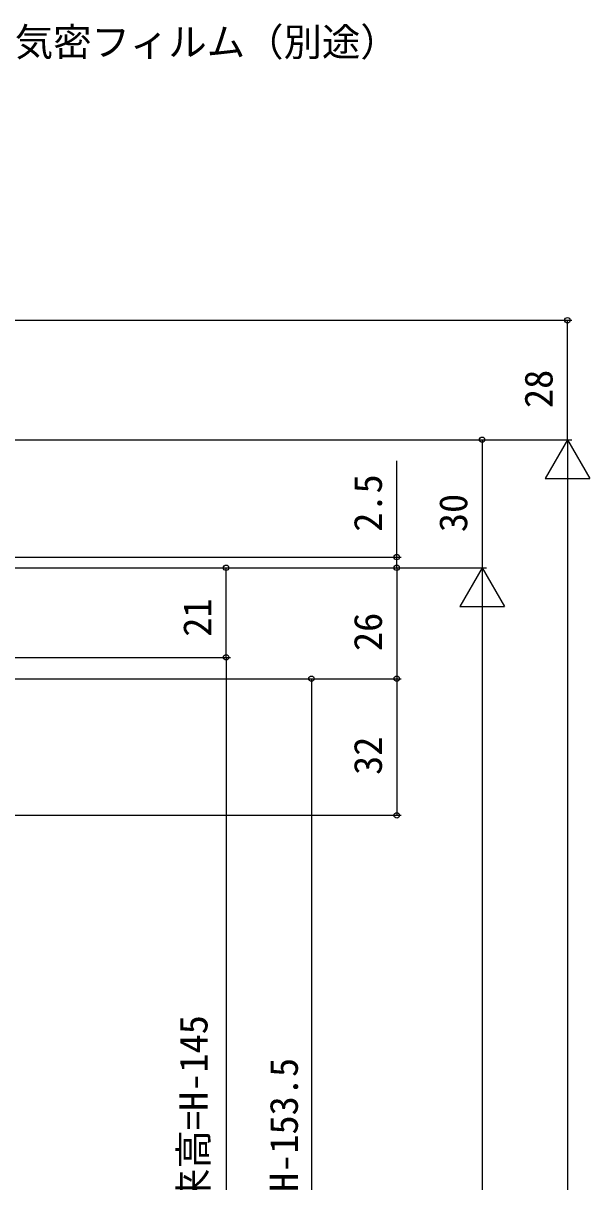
# Model space of a CAD drawing. Units: millimetres, scale not verified. Extents: x -525 to 525, y -783 to 779.
# Drawn here: x -148.9 to -16, y 240.9 to 512.4 of the extents above; entities that cross this region are included whole.
import ezdxf
from ezdxf.enums import TextEntityAlignment as Align

# ---------------------------------------------------------------- set-up
doc = ezdxf.new("R2010")
doc.units = ezdxf.units.MM
doc.header["$LTSCALE"] = 4
doc.layers.add('0-7_YKK_D', color=6, linetype='Continuous')
doc.styles.add('ＭＳ ゴシック', font='')
doc.styles.get('ＭＳ ゴシック').set_extended_font_data('MS Gothic')

msp = doc.modelspace()

# ---------------------------------------------------------------- linework, layer by layer
at = {"layer": '0-7_YKK_D'}
for p, q in [((-304.608, 442.753), (-20.295, 442.753)), ((-21.295, 414.753), (-21.295, 442.753)), ((-254.608, 414.753), (-20.295, 414.753)), ((-254.608, 414.753), (-40.295, 414.753)), ((-254.608, 414.753), (-20.295, 414.753)), ((-41.295, 414.753), (-41.295, 384.753)), ((-21.295, 414.753), (-26.545, 405.659)), ((-21.295, 414.753), (-16.045, 405.659)), ((-21.295, 414.753), (-21.295, 396.566)), ((-61.295, 387.253), (-61.295, 409.773)), ((-26.545, 405.659), (-16.045, 405.659)), ((-21.295, 404.253), (-21.295, 75.253)), ((-239.658, 387.253), (-60.295, 387.253)), ((-61.295, 384.753), (-61.295, 387.253)), ((-239.611, 384.753), (-100.295, 384.753)), ((-239.608, 384.753), (-40.295, 384.753)), ((-239.608, 384.753), (-40.295, 384.753)), ((-239.608, 384.753), (-60.295, 384.753)), ((-239.608, 384.753), (-60.295, 384.753)), ((-101.295, 363.753), (-101.295, 384.753)), ((-61.295, 384.753), (-61.295, 382.203)), ((-61.295, 384.753), (-61.295, 358.753)), ((-41.295, 384.753), (-46.545, 375.659)), ((-41.295, 384.753), (-36.045, 375.659)), ((-41.295, 384.753), (-41.295, 366.566)), ((-46.545, 375.659), (-36.045, 375.659)), ((-41.295, 374.253), (-41.295, 105.253)), ((-251.808, 363.753), (-100.295, 363.753)), ((-251.808, 363.753), (-100.295, 363.753)), ((-101.295, 363.753), (-101.295, 158.753)), ((-254.608, 358.753), (-80.295, 358.753)), ((-254.608, 358.753), (-60.295, 358.753)), ((-254.608, 358.753), (-60.295, 358.753)), ((-81.295, 358.753), (-81.295, 162.253)), ((-61.295, 358.753), (-61.295, 326.753)), ((-285.608, 326.753), (-60.295, 326.753))]:
    msp.add_line(p, q, dxfattribs=at)
for centre in [(-21.295, 442.753), (-41.295, 414.753), (-61.295, 387.253), (-101.295, 384.753), (-61.295, 384.753), (-61.295, 384.753), (-101.295, 363.753), (-101.295, 363.753), (-81.295, 358.753), (-61.295, 358.753), (-61.295, 358.753), (-61.295, 326.753)]:
    msp.add_circle(centre, 0.637, dxfattribs=at)

# ---------------------------------------------------------------- texts
at = {"layer": '0-7_YKK_D', "style": 'ＭＳ ゴシック'}
msp.add_text('防湿気密フィルム（別途）', height=6.598, dxfattribs=at).set_placement((-168.833, 502.68), align=Align.BOTTOM_LEFT)
for s, p in [('28', (-22.795, 422.182)), ('2.5', (-62.795, 393.188)), ('30', (-42.795, 393.105)), ('21', (-102.795, 368.602)), ('26', (-62.795, 365.233)), ('32', (-62.795, 336.207)), ('網戸出来高=H-145', (-103.672, 207.994)), ('H-153.5', (-82.495, 238.489))]:
    msp.add_text(s, height=6.598, rotation=90, dxfattribs=at).set_placement(p, align=Align.BOTTOM_LEFT)

doc.saveas('drawing.dxf')
